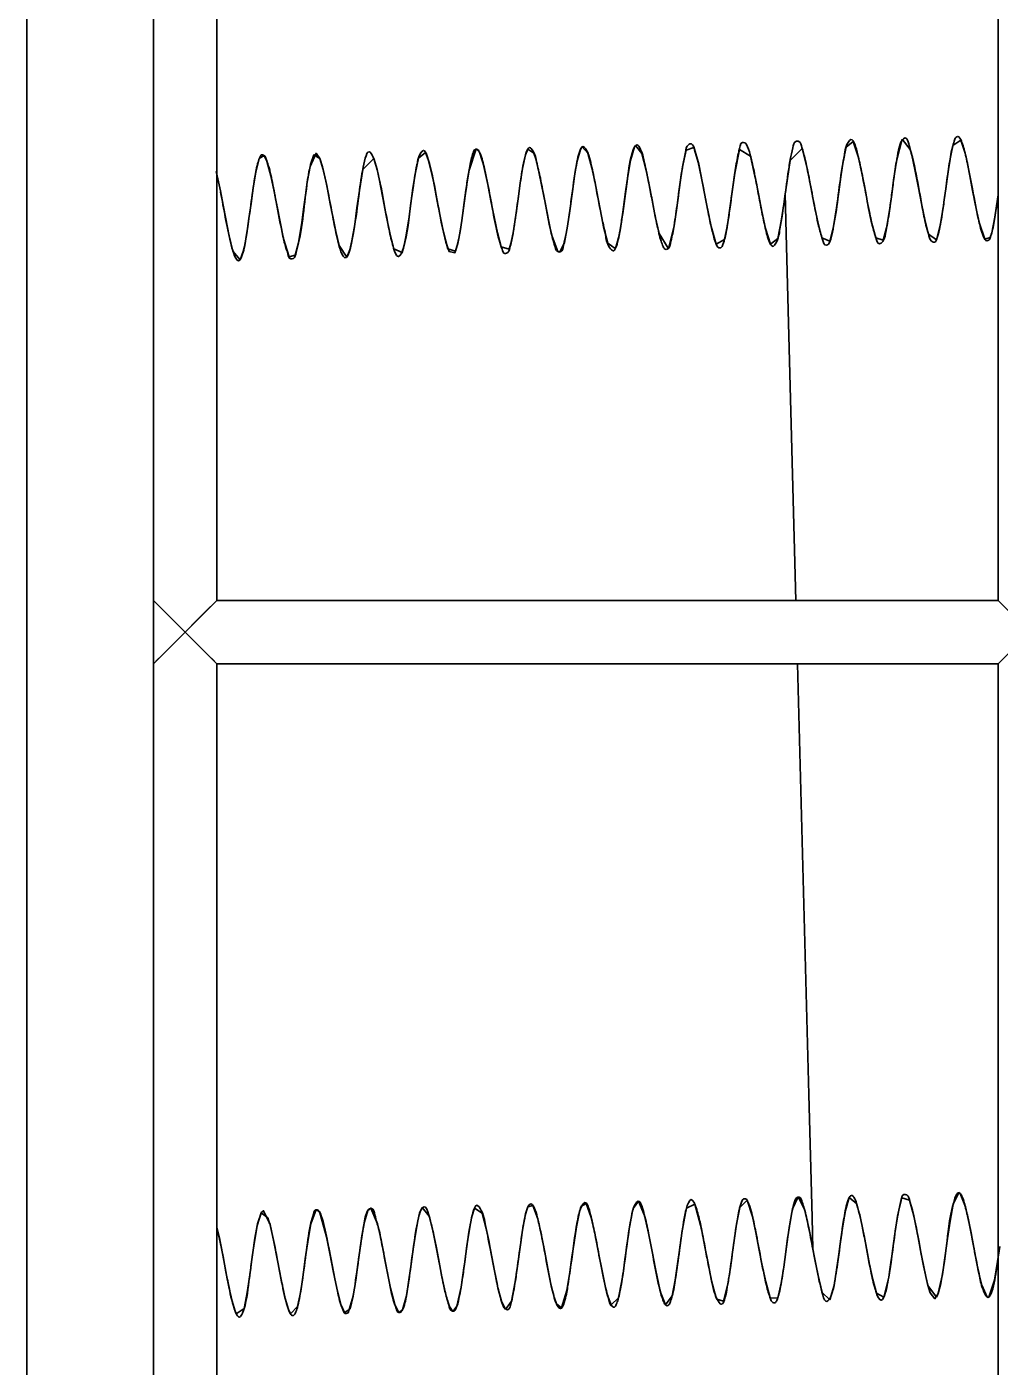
# Model space of a CAD drawing. Header units: millimetres. Extents: x 32496 to 166256, y 3504 to 23939.
# Drawn here: x 45708.1 to 45754.2, y 12993.8 to 13057.2 of the extents above; entities that cross this region are included whole.
import ezdxf

# ---------------------------------------------------------------- set-up
doc = ezdxf.new("R2010")
doc.units = ezdxf.units.MM
doc.layers.get('0').update_dxf_attribs({"lineweight": 35})

msp = doc.modelspace()

# ---------------------------------------------------------------- linework, layer by layer
at = {"linetype": 'Continuous'}
for p, q in [((45708.14, 13297.075), (45708.14, 10977.075)), ((45714.14, 12237.075), (45714.14, 13140.075)), ((45717.14, 13067.075), (45717.14, 13030.075)), ((45754.14, 13067.075), (45754.14, 13030.075)), ((45747.526, 13051.043), (45747.278, 13051.805)), ((45749.597, 13051.912), (45749.321, 13050.867)), ((45749.974, 13051.432), (45749.597, 13051.912)), ((45719.382, 13051.133), (45719.148, 13050.995)), ((45727.145, 13050.958), (45727.015, 13051.279)), ((45731.867, 13051.443), (45731.756, 13051.174)), ((45734.709, 13051.256), (45734.433, 13051.552)), ((45734.9, 13050.556), (45734.709, 13051.256)), ((45737.271, 13051.238), (45736.966, 13051.62)), ((45737.458, 13050.508), (45737.271, 13051.238)), ((45739.36, 13051.391), (45739.191, 13050.597)), ((45739.956, 13050.727), (45739.757, 13051.437)), ((45741.881, 13051.422), (45741.666, 13050.296)), ((45742.414, 13051.101), (45741.881, 13051.422)), ((45745.089, 13050.548), (45744.855, 13051.477)), ((45747.702, 13050.22), (45747.526, 13051.043)), ((45719.148, 13050.995), (45718.981, 13050.351)), ((45729.081, 13050.452), (45728.937, 13049.505)), ((45732.376, 13050.45), (45732.241, 13050.988)), ((45735.05, 13049.838), (45734.9, 13050.556)), ((45739.191, 13050.597), (45739.094, 13049.966)), ((45745.269, 13049.636), (45745.089, 13050.548)), ((45719.854, 13049.443), (45719.699, 13050.185)), ((45731.506, 13049.833), (45731.404, 13049.095)), ((45739.094, 13049.966), (45738.999, 13049.272)), ((45740.197, 13049.535), (45740.08, 13050.14)), ((45741.666, 13050.296), (45741.542, 13049.418)), ((45742.798, 13049.245), (45742.643, 13050.053)), ((45719.999, 13048.686), (45719.854, 13049.443)), ((45726.426, 13049.595), (45726.327, 13048.871)), ((45744.054, 13049.332), (45743.987, 13048.838)), ((45744.103, 13047.442), (45744.054, 13049.332)), ((45745.426, 13048.806), (45745.269, 13049.636)), ((45751.656, 13049.566), (45751.569, 13048.934)), ((45718.757, 13048.871), (45718.66, 13048.157)), ((45720.13, 13047.995), (45719.99, 13048.728)), ((45722.656, 13048.097), (45722.512, 13048.852)), ((45731.404, 13049.095), (45731.298, 13048.317)), ((45732.778, 13048.401), (45732.666, 13048.992)), ((45740.431, 13048.317), (45740.297, 13049.01)), ((45743.987, 13048.838), (45743.866, 13048.023)), ((45746.486, 13048.664), (45746.347, 13047.786)), ((45718.66, 13048.157), (45718.556, 13047.447)), ((45720.296, 13047.2), (45720.13, 13047.995)), ((45740.544, 13047.784), (45740.431, 13048.317)), ((45741.319, 13047.86), (45741.175, 13047.158)), ((45743.866, 13048.023), (45743.704, 13047.21)), ((45748.343, 13047.246), (45748.13, 13048.032)), ((45733.286, 13046.588), (45733.012, 13047.31)), ((45736.186, 13047.357), (45736.053, 13046.844)), ((45738.788, 13047.805), (45738.561, 13046.845)), ((45740.787, 13046.944), (45740.544, 13047.784)), ((45743.349, 13046.949), (45743.115, 13047.682)), ((45744.246, 13041.998), (45744.103, 13047.442)), ((45746.173, 13047.08), (45745.788, 13047.243)), ((45746.347, 13047.786), (45746.173, 13047.08)), ((45751.21, 13047.148), (45750.84, 13047.416)), ((45751.382, 13047.758), (45751.21, 13047.148)), ((45753.762, 13047.26), (45753.502, 13047.174)), ((45718.241, 13046.204), (45717.902, 13046.604)), ((45718.391, 13046.592), (45718.241, 13046.204)), ((45720.561, 13046.343), (45720.296, 13047.2)), ((45723.297, 13046.326), (45722.927, 13046.873)), ((45723.443, 13046.678), (45723.297, 13046.326)), ((45733.377, 13046.557), (45733.286, 13046.588)), ((45733.595, 13047.028), (45733.377, 13046.557)), ((45738.561, 13046.845), (45738.512, 13046.752)), ((45741.175, 13047.158), (45740.787, 13046.944)), ((45743.704, 13047.21), (45743.349, 13046.949)), ((45720.848, 13046.415), (45720.561, 13046.343)), ((45744.558, 13030.075), (45744.246, 13041.998)), ((45714.14, 13027.075), (45717.14, 13030.075)), ((45714.14, 13030.075), (45715.64, 13028.575)), ((45717.14, 13030.075), (45754.14, 13030.075)), ((45754.14, 13027.075), (45757.14, 13030.075)), ((45754.14, 13030.075), (45755.64, 13028.575)), ((45717.14, 13027.075), (45715.64, 13028.575)), ((45717.14, 13027.075), (45717.14, 12990.075)), ((45717.14, 13027.075), (45754.14, 13027.075)), ((45745.171, 13006.682), (45744.637, 13027.075)), ((45754.14, 13027.075), (45754.14, 12990.075)), ((45745.324, 13000.847), (45745.171, 13006.682)), ((45734.381, 13001.372), (45734.62, 13001.513)), ((45736.86, 13001.276), (45737.108, 13001.62)), ((45737.108, 13001.62), (45737.395, 13000.938)), ((45741.904, 13001.331), (45742.244, 13001.676)), ((45742.244, 13001.676), (45742.501, 13000.904)), ((45744.405, 13001.269), (45744.671, 13001.831)), ((45744.671, 13001.831), (45744.962, 13001.248)), ((45746.906, 13001.188), (45747.085, 13001.793)), ((45747.085, 13001.793), (45747.441, 13001.494)), ((45749.399, 13001.051), (45749.549, 13001.696)), ((45752.008, 13001.49), (45752.279, 13002.028)), ((45721.844, 13001.226), (45722.022, 13001.076)), ((45722.022, 13001.076), (45722.339, 12999.936)), ((45727.196, 13000.917), (45727.386, 13000.156)), ((45739.378, 13001.289), (45739.777, 13001.48)), ((45739.777, 13001.48), (45740.084, 13000.315)), ((45741.747, 13000.53), (45741.904, 13001.331)), ((45742.501, 13000.904), (45742.666, 13000.138)), ((45744.287, 13000.649), (45744.405, 13001.269)), ((45744.962, 13001.248), (45745.166, 13000.362)), ((45746.793, 13000.547), (45746.906, 13001.188)), ((45719.635, 13000.561), (45719.561, 13000.831)), ((45719.657, 13000.515), (45719.843, 12999.697)), ((45740.084, 13000.315), (45740.252, 12999.459)), ((45745.363, 12999.349), (45745.324, 13000.847)), ((45742.666, 13000.138), (45742.811, 12999.383)), ((45749.121, 12999.147), (45749.183, 12999.613)), ((45737.747, 12999.244), (45737.89, 12998.501)), ((45740.252, 12999.459), (45740.398, 12998.687)), ((45742.811, 12999.383), (45742.95, 12998.652)), ((45746.489, 12998.378), (45746.593, 12999.117)), ((45742.95, 12998.652), (45743.128, 12997.797)), ((45746.364, 12997.631), (45746.489, 12998.378)), ((45722.846, 12997.366), (45722.726, 12997.94)), ((45741.136, 12996.897), (45741.339, 12997.714)), ((45743.128, 12997.797), (45743.341, 12997.043)), ((45748.197, 12997.91), (45748.372, 12997.268)), ((45748.724, 12997.072), (45748.957, 12998.032)), ((45723.361, 12996.339), (45723.588, 12997.123)), ((45733.466, 12996.572), (45733.718, 12997.391)), ((45738.161, 12997.269), (45738.383, 12996.714)), ((45738.383, 12996.714), (45738.702, 12997.14)), ((45745.805, 12997.307), (45746.163, 12996.951)), ((45746.163, 12996.951), (45746.364, 12997.631)), ((45748.372, 12997.268), (45748.724, 12997.072)), ((45750.814, 12997.632), (45751.224, 12997.077)), ((45733.216, 12996.766), (45733.466, 12996.572)), ((45740.808, 12996.98), (45741.136, 12996.897)), ((45743.341, 12997.043), (45743.698, 12997.036)), ((45723.218, 12996.289), (45723.361, 12996.339))]:
    msp.add_line(p, q, dxfattribs=at)
for points in [[(45747.278, 13051.805), (45746.943, 13051.54), (45746.802, 13050.877), (45746.687, 13050.135), (45746.588, 13049.412), (45746.486, 13048.664)], [(45752.572, 13051.253), (45752.376, 13051.872), (45751.991, 13051.613), (45751.863, 13050.988)], [(45719.699, 13050.185), (45719.509, 13050.875), (45719.382, 13051.133)], [(45722.021, 13050.996), (45721.838, 13051.249), (45721.555, 13050.616), (45721.423, 13049.882), (45721.334, 13049.265), (45721.244, 13048.605), (45721.157, 13047.971), (45721, 13047.006), (45720.848, 13046.415)], [(45722.179, 13050.471), (45722.019, 13051), (45721.731, 13051.17), (45721.578, 13050.719)], [(45727.015, 13051.279), (45726.682, 13051.007), (45726.541, 13050.337), (45726.426, 13049.595)], [(45729.57, 13051.305), (45729.422, 13051.448), (45729.081, 13050.452)], [(45730.602, 13046.819), (45730.422, 13047.485), (45730.264, 13048.24), (45730.121, 13048.99), (45729.971, 13049.771), (45729.793, 13050.601), (45729.57, 13051.305)], [(45731.756, 13051.174), (45731.617, 13050.532), (45731.506, 13049.833)], [(45732.241, 13050.988), (45732.153, 13051.255), (45731.867, 13051.443)], [(45734.433, 13051.552), (45734.357, 13051.431), (45734.19, 13050.818), (45734.077, 13050.161), (45733.975, 13049.44), (45733.867, 13048.64), (45733.743, 13047.795), (45733.595, 13047.028)], [(45736.966, 13051.62), (45736.912, 13051.544), (45736.725, 13050.899), (45736.599, 13050.154), (45736.494, 13049.413), (45736.398, 13048.701)], [(45739.757, 13051.437), (45739.724, 13051.516), (45739.36, 13051.391)], [(45740.08, 13050.14), (45739.931, 13050.832), (45739.765, 13051.414)], [(45742.643, 13050.053), (45742.622, 13050.16), (45742.414, 13051.101)], [(45744.855, 13051.477), (45744.285, 13050.901), (45744.079, 13049.519), (45744.054, 13049.332)], [(45750.84, 13047.416), (45750.661, 13048.104), (45750.506, 13048.863), (45750.364, 13049.61), (45750.212, 13050.396), (45750.029, 13051.229), (45749.974, 13051.432)], [(45753.502, 13047.174), (45753.252, 13047.918), (45753.13, 13048.468), (45753.022, 13049.014), (45752.904, 13049.636), (45752.782, 13050.276), (45752.616, 13051.068), (45752.572, 13051.253)], [(45722.512, 13048.852), (45722.346, 13049.714), (45722.146, 13050.598), (45722.021, 13050.996)], [(45722.408, 13049.389), (45722.315, 13049.863), (45722.179, 13050.471)], [(45724.046, 13050.483), (45723.887, 13049.477), (45723.775, 13048.656), (45723.666, 13047.876), (45723.538, 13047.103), (45723.443, 13046.678)], [(45724.728, 13050.47), (45724.575, 13051.006), (45724.046, 13050.483)], [(45725.523, 13046.728), (45725.327, 13047.485), (45725.162, 13048.3), (45725.004, 13049.131), (45724.825, 13050.039), (45724.728, 13050.47)], [(45727.869, 13047.508), (45727.729, 13048.189), (45727.604, 13048.839), (45727.523, 13049.267), (45727.438, 13049.712), (45727.278, 13050.461), (45727.145, 13050.958)], [(45732.666, 13048.992), (45732.536, 13049.676), (45732.376, 13050.45)], [(45737.897, 13048.259), (45737.75, 13049.024), (45737.611, 13049.751), (45737.458, 13050.508)], [(45740.297, 13049.01), (45740.141, 13049.832), (45739.956, 13050.727)], [(45749.321, 13050.867), (45749.187, 13049.968), (45749.096, 13049.295)], [(45751.863, 13050.988), (45751.753, 13050.274), (45751.656, 13049.566)], [(45717.902, 13046.604), (45717.704, 13047.405), (45717.557, 13048.14), (45717.436, 13048.781), (45717.304, 13049.465), (45717.153, 13050.178), (45717.105, 13050.376)], [(45718.981, 13050.351), (45718.859, 13049.608), (45718.757, 13048.871)], [(45735.301, 13048.52), (45735.178, 13049.167), (45735.05, 13049.838)], [(45747.865, 13049.367), (45747.785, 13049.789), (45747.702, 13050.22)], [(45728.937, 13049.505), (45728.842, 13048.809), (45728.736, 13048.041), (45728.614, 13047.288), (45728.526, 13046.879)], [(45728.9, 13049.234), (45728.82, 13048.644), (45728.739, 13048.065), (45728.658, 13047.538), (45728.549, 13046.975)], [(45738.999, 13049.272), (45738.916, 13048.662), (45738.788, 13047.805)], [(45741.542, 13049.418), (45741.436, 13048.643), (45741.319, 13047.86)], [(45743.115, 13047.682), (45742.944, 13048.481), (45742.798, 13049.245)], [(45748.13, 13048.032), (45747.989, 13048.714), (45747.865, 13049.367)], [(45749.096, 13049.295), (45748.991, 13048.54), (45748.87, 13047.801), (45748.853, 13047.712)], [(45754.14, 13049.273), (45754.112, 13049.068), (45753.986, 13048.223), (45753.832, 13047.472), (45753.762, 13047.26)], [(45726.327, 13048.871), (45726.224, 13048.12), (45726.093, 13047.285), (45726.014, 13046.894)], [(45735.658, 13046.981), (45735.453, 13047.769), (45735.301, 13048.52)], [(45736.398, 13048.701), (45736.296, 13047.995), (45736.186, 13047.357)], [(45745.788, 13047.243), (45745.592, 13047.993), (45745.426, 13048.806)], [(45751.569, 13048.934), (45751.544, 13048.752), (45751.412, 13047.918), (45751.382, 13047.758)], [(45722.927, 13046.873), (45722.768, 13047.545), (45722.656, 13048.097)], [(45728.549, 13046.975), (45728.411, 13046.539), (45728.135, 13046.592), (45727.985, 13047.031), (45727.882, 13047.448), (45727.769, 13047.984)], [(45731.298, 13048.317), (45731.17, 13047.486), (45731.066, 13046.975)], [(45733.012, 13047.31), (45732.881, 13047.89), (45732.778, 13048.401)], [(45738.512, 13046.752), (45738.077, 13047.441), (45737.897, 13048.259)], [(45718.556, 13047.447), (45718.445, 13046.826), (45718.391, 13046.592)], [(45728.526, 13046.879), (45728.44, 13046.603), (45728.081, 13046.722), (45727.869, 13047.508)], [(45748.853, 13047.712), (45748.698, 13047.128), (45748.343, 13047.246)], [(45726.014, 13046.894), (45725.91, 13046.542), (45725.523, 13046.728)], [(45731.066, 13046.975), (45730.986, 13046.702), (45730.602, 13046.819)], [(45736.053, 13046.844), (45736.003, 13046.729), (45735.658, 13046.981)], [(45714.255, 13029.96), (45714.57, 13029.645), (45715.06, 13029.155), (45716.229, 13027.986)], [(45715.64, 13028.575), (45716.227, 13029.162), (45716.702, 13029.638), (45717.025, 13029.961)], [(45715.64, 13028.575), (45715.049, 13027.985), (45714.579, 13027.515), (45714.254, 13027.19)], [(45717.024, 13027.192), (45716.701, 13027.514), (45716.229, 13027.986)], [(45734.62, 13001.513), (45734.865, 13000.858), (45735.034, 13000.113)], [(45749.549, 13001.696), (45749.58, 13001.78), (45749.937, 13001.668)], [(45749.937, 13001.668), (45750.139, 13000.928), (45750.256, 13000.373), (45750.374, 12999.763), (45750.48, 12999.204), (45750.605, 12998.558), (45750.814, 12997.632)], [(45752.279, 13002.028), (45752.342, 13001.983), (45752.586, 13001.35)], [(45718.732, 12998.355), (45718.817, 12998.989), (45718.92, 12999.712), (45719.068, 13000.552), (45719.251, 13001.101)], [(45719.561, 13000.831), (45719.231, 13001.069), (45719.053, 13000.48), (45718.944, 12999.865), (45718.846, 12999.2), (45718.754, 12998.524)], [(45719.251, 13001.101), (45719.352, 13001.167), (45719.657, 13000.515)], [(45721.111, 12997.369), (45721.226, 12998.14), (45721.328, 12998.894), (45721.44, 12999.699), (45721.588, 13000.558), (45721.844, 13001.226)], [(45724.006, 12999.982), (45724.123, 13000.638), (45724.282, 13001.176)], [(45724.282, 13001.176), (45724.434, 13001.294), (45724.745, 13000.554)], [(45725.759, 12996.349), (45725.931, 12996.474), (45726.113, 12997.149), (45726.237, 12997.898), (45726.34, 12998.635), (45726.437, 12999.35), (45726.541, 13000.064), (45726.653, 13000.693), (45726.742, 13001.049)], [(45726.742, 13001.049), (45726.863, 13001.322), (45727.196, 13000.917)], [(45728.704, 12997.545), (45728.808, 12998.231), (45728.864, 12998.639), (45728.931, 12999.132), (45729.028, 12999.828), (45729.149, 13000.573), (45729.217, 13000.899)], [(45729.217, 13000.899), (45729.343, 13001.3), (45729.702, 13001.064)], [(45729.702, 13001.064), (45729.896, 13000.323), (45730.011, 12999.769), (45730.133, 12999.137), (45730.241, 12998.566), (45730.38, 12997.86), (45730.451, 12997.527)], [(45731.497, 12999.451), (45731.614, 13000.246), (45731.762, 13001.018), (45731.869, 13001.353)], [(45731.869, 13001.353), (45732.104, 13001.425), (45732.335, 13000.782), (45732.511, 13000), (45732.665, 12999.203), (45732.811, 12998.436), (45732.961, 12997.696), (45733.113, 12997.075), (45733.216, 12996.766)], [(45733.718, 12997.391), (45733.857, 12998.255), (45733.956, 12998.973), (45734.052, 12999.674), (45734.162, 13000.409), (45734.304, 13001.125), (45734.381, 13001.372)], [(45736.306, 12997.77), (45736.373, 12998.205), (45736.465, 12998.859), (45736.551, 12999.495), (45736.655, 13000.227), (45736.807, 13001.066), (45736.86, 13001.276)], [(45737.395, 13000.938), (45737.579, 13000.115), (45737.747, 12999.244)], [(45738.702, 12997.14), (45738.846, 12997.885), (45738.96, 12998.659), (45739.063, 12999.411), (45739.176, 13000.217), (45739.326, 13001.075), (45739.378, 13001.289)], [(45747.441, 13001.494), (45747.634, 13000.739), (45747.786, 12999.989), (45747.914, 12999.313), (45748.046, 12998.626), (45748.197, 12997.91)], [(45749.183, 12999.613), (45749.281, 13000.312), (45749.399, 13001.051)], [(45751.631, 12999.049), (45751.741, 12999.864), (45751.858, 13000.682), (45752.008, 13001.49)], [(45752.586, 13001.35), (45752.762, 13000.573), (45752.917, 12999.778), (45753.062, 12999.009), (45753.212, 12998.264)], [(45717.14, 13000.383), (45717.299, 12999.685), (45717.432, 12999.007), (45717.569, 12998.285), (45717.71, 12997.561), (45717.86, 12996.894), (45717.983, 12996.47)], [(45724.745, 13000.554), (45724.916, 12999.79), (45725.063, 12999.033), (45725.201, 12998.299), (45725.362, 12997.505), (45725.562, 12996.724), (45725.759, 12996.349)], [(45741.558, 12999.207), (45741.664, 12999.976), (45741.747, 13000.53)], [(45743.698, 12997.036), (45743.864, 12997.737), (45743.983, 12998.492), (45744.084, 12999.224), (45744.181, 12999.938), (45744.287, 13000.649)], [(45745.166, 13000.362), (45745.325, 12999.551), (45745.425, 12999.019)], [(45746.593, 12999.117), (45746.69, 12999.833), (45746.793, 13000.547)], [(45719.843, 12999.697), (45720.013, 12998.818), (45720.185, 12997.919)], [(45722.339, 12999.936), (45722.512, 12999.064), (45722.651, 12998.326)], [(45723.814, 12998.62), (45723.92, 12999.398), (45724.006, 12999.982)], [(45727.386, 13000.156), (45727.535, 12999.413), (45727.663, 12998.738), (45727.796, 12998.046), (45727.948, 12997.334), (45728.028, 12997.015)], [(45735.034, 13000.113), (45735.167, 12999.431), (45735.304, 12998.705)], [(45722.726, 12997.94), (45722.596, 12998.617), (45722.457, 12999.349)], [(45731.267, 12997.799), (45731.391, 12998.661), (45731.497, 12999.451)], [(45741.339, 12997.714), (45741.456, 12998.462), (45741.558, 12999.207)], [(45745.425, 12999.019), (45745.594, 12998.161), (45745.805, 12997.307)], [(45748.957, 12998.032), (45749.065, 12998.741), (45749.121, 12999.147)], [(45751.302, 12997.256), (45751.139, 12997.002), (45750.92, 12997.29), (45750.812, 12997.64), (45750.71, 12998.059), (45750.598, 12998.592), (45750.482, 12999.194)], [(45751.224, 12997.077), (45751.286, 12997.21), (45751.497, 12998.148), (45751.631, 12999.049)], [(45751.662, 12999.28), (45751.593, 12998.775), (45751.522, 12998.299), (45751.42, 12997.724), (45751.302, 12997.256)], [(45753.624, 12997.075), (45753.698, 12997.08), (45753.971, 12997.885), (45754.113, 12998.76), (45754.212, 12999.475)], [(45717.983, 12996.47), (45718.055, 12996.292), (45718.425, 12996.542), (45718.576, 12997.292), (45718.641, 12997.708), (45718.732, 12998.355)], [(45723.588, 12997.123), (45723.713, 12997.891), (45723.814, 12998.62)], [(45735.304, 12998.705), (45735.447, 12997.982), (45735.596, 12997.325), (45735.64, 12997.158)], [(45737.89, 12998.501), (45737.921, 12998.334), (45738.116, 12997.441), (45738.161, 12997.269)], [(45740.398, 12998.687), (45740.567, 12997.857), (45740.767, 12997.091), (45740.808, 12996.98)], [(45720.185, 12997.919), (45720.377, 12997.021), (45720.533, 12996.492)], [(45722.651, 12998.326), (45722.817, 12997.497), (45723.007, 12996.729), (45723.218, 12996.289)], [(45730.8, 12996.5), (45731.092, 12996.893), (45731.267, 12997.799)], [(45735.64, 12997.158), (45735.805, 12996.716), (45736.163, 12997.05), (45736.306, 12997.77)], [(45753.212, 12998.264), (45753.363, 12997.642), (45753.624, 12997.075)], [(45720.533, 12996.492), (45720.632, 12996.283), (45720.965, 12996.639), (45721.111, 12997.369)], [(45723.682, 12997.68), (45723.577, 12997.066), (45723.446, 12996.529)], [(45728.315, 12996.406), (45728.509, 12996.657), (45728.704, 12997.545)], [(45730.451, 12997.527), (45730.617, 12996.887), (45730.8, 12996.5)], [(45723.446, 12996.529), (45723.167, 12996.344), (45723.043, 12996.653)], [(45728.028, 12997.015), (45728.153, 12996.629), (45728.315, 12996.406)]]:
    msp.add_lwpolyline(points, dxfattribs=at)
msp.add_arc((45955.652, 13021.656), 208.397, 172.1726, 172.38366, dxfattribs=at)
for points, knots in [([(45739.765, 13051.414), (45739.729, 13051.513), (45739.693, 13051.742), (45739.366, 13051.632), (45739.339, 13051.193), (45739.241, 13050.892), (45739.206, 13050.686)], [0, 0, 0, 0, 0.214819, 0.316187, 0.572138, 1, 1, 1, 1]), ([(45742.216, 13051.667), (45742.183, 13051.726), (45741.907, 13051.847), (45741.901, 13051.499), (45741.864, 13051.36)], [0, 0, 0, 0, 0.319844, 1, 1, 1, 1]), ([(45742.45, 13050.958), (45742.431, 13051.035), (45742.367, 13051.276), (45742.3, 13051.52), (45742.216, 13051.667)], [0, 0, 0, 0, 0.319751, 1, 1, 1, 1]), ([(45744.843, 13051.514), (45744.806, 13051.618), (45744.787, 13051.831), (45744.463, 13051.823), (45744.415, 13051.392), (45744.329, 13051.139), (45744.294, 13050.951)], [0, 0, 0, 0, 0.241627, 0.344225, 0.581722, 1, 1, 1, 1]), ([(45747.221, 13051.881), (45747.141, 13051.957), (45746.899, 13051.556), (45746.871, 13051.181), (45746.685, 13050.281), (45746.558, 13049.135), (45746.42, 13048.161), (45746.331, 13047.701)], [0, 0, 0, 0, 0.07675, 0.18246, 0.326336, 0.676039, 1, 1, 1, 1]), ([(45747.515, 13051.088), (45747.491, 13051.185), (45747.414, 13051.451), (45747.354, 13051.754), (45747.221, 13051.881)], [0, 0, 0, 0, 0.351395, 1, 1, 1, 1]), ([(45749.496, 13051.678), (45749.481, 13051.631), (45749.416, 13051.394), (45749.371, 13051.153), (45749.337, 13050.961)], [0, 0, 0, 0, 0.203809, 1, 1, 1, 1]), ([(45749.97, 13051.447), (45749.917, 13051.632), (45749.809, 13052.214), (45749.533, 13051.796), (45749.496, 13051.678)], [0, 0, 0, 0, 0.610551, 1, 1, 1, 1]), ([(45752.523, 13051.442), (45752.493, 13051.55), (45752.436, 13051.734), (45752.358, 13051.932), (45752.24, 13052.073), (45752.1, 13051.975), (45752.042, 13051.781), (45751.909, 13051.333), (45751.852, 13050.935), (45751.807, 13050.641)], [0, 0, 0, 0, 0.153662, 0.256541, 0.312485, 0.359698, 0.450433, 0.59183, 1, 1, 1, 1]), ([(45719.793, 13049.748), (45719.73, 13050.056), (45719.652, 13050.475), (45719.485, 13050.93), (45719.417, 13051.134), (45719.252, 13051.208), (45719.154, 13051.024), (45719.077, 13050.8), (45719.029, 13050.588), (45719.004, 13050.467)], [0, 0, 0, 0, 0.403394, 0.540096, 0.626156, 0.670099, 0.731545, 0.841597, 1, 1, 1, 1]), ([(45724.687, 13050.632), (45724.623, 13050.877), (45724.289, 13051.802), (45724.1, 13050.766), (45724.044, 13050.473)], [0, 0, 0, 0, 0.460706, 1, 1, 1, 1]), ([(45727.202, 13050.764), (45727.143, 13050.982), (45726.976, 13051.711), (45726.705, 13051.102), (45726.663, 13050.937)], [0, 0, 0, 0, 0.570273, 1, 1, 1, 1]), ([(45729.563, 13051.318), (45729.539, 13051.362), (45729.501, 13051.451), (45729.305, 13051.432), (45729.233, 13051.096), (45729.105, 13050.665), (45729.007, 13049.989), (45728.936, 13049.501), (45728.9, 13049.234)], [0, 0, 0, 0, 0.059538, 0.095398, 0.202672, 0.401922, 0.67699, 1, 1, 1, 1]), ([(45730.505, 13047.143), (45730.302, 13047.913), (45730.119, 13049.087), (45729.823, 13050.476), (45729.679, 13051.101), (45729.563, 13051.318)], [0, 0, 0, 0, 0.557597, 0.827607, 1, 1, 1, 1]), ([(45731.793, 13051.286), (45731.765, 13051.21), (45731.645, 13050.776), (45731.58, 13050.331), (45731.526, 13049.967)], [0, 0, 0, 0, 0.180755, 1, 1, 1, 1]), ([(45732.459, 13050.062), (45732.405, 13050.325), (45732.282, 13050.779), (45732.211, 13051.239), (45731.925, 13051.616), (45731.824, 13051.372), (45731.793, 13051.286)], [0, 0, 0, 0, 0.4374, 0.730846, 0.851995, 1, 1, 1, 1]), ([(45734.431, 13051.55), (45734.401, 13051.52), (45734.256, 13051.244), (45734.211, 13050.938), (45734.164, 13050.681)], [0, 0, 0, 0, 0.141737, 1, 1, 1, 1]), ([(45734.749, 13051.138), (45734.724, 13051.216), (45734.699, 13051.357), (45734.501, 13051.62), (45734.431, 13051.55)], [0, 0, 0, 0, 0.452467, 1, 1, 1, 1]), ([(45735.046, 13049.859), (45735.021, 13049.984), (45734.934, 13050.413), (45734.841, 13050.841), (45734.749, 13051.138)], [0, 0, 0, 0, 0.291046, 1, 1, 1, 1]), ([(45736.855, 13051.409), (45736.701, 13050.969), (45736.563, 13049.87), (45736.414, 13048.789), (45736.322, 13048.164)], [0, 0, 0, 0, 0.424612, 1, 1, 1, 1]), ([(45737.864, 13048.427), (45737.818, 13048.661), (45737.728, 13049.134), (45737.585, 13049.912), (45737.404, 13050.72), (45737.303, 13051.248), (45737.024, 13051.779), (45736.887, 13051.501), (45736.855, 13051.409)], [0, 0, 0, 0, 0.196713, 0.39406, 0.658069, 0.840829, 0.919993, 1, 1, 1, 1]), ([(45741.864, 13051.36), (45741.846, 13051.291), (45741.768, 13050.951), (45741.713, 13050.607), (45741.671, 13050.334)], [0, 0, 0, 0, 0.206043, 1, 1, 1, 1]), ([(45745.18, 13050.096), (45745.152, 13050.239), (45745.055, 13050.715), (45744.955, 13051.193), (45744.843, 13051.514)], [0, 0, 0, 0, 0.299914, 1, 1, 1, 1]), ([(45750.837, 13047.425), (45750.747, 13047.703), (45750.444, 13049.043), (45750.27, 13050.41), (45749.97, 13051.447)], [0, 0, 0, 0, 0.212783, 1, 1, 1, 1]), ([(45753.242, 13047.959), (45753.028, 13048.86), (45752.847, 13050.033), (45752.591, 13051.191), (45752.523, 13051.442)], [0, 0, 0, 0, 0.780909, 1, 1, 1, 1]), ([(45719.004, 13050.467), (45718.98, 13050.349), (45718.88, 13049.794), (45718.806, 13049.235), (45718.747, 13048.796)], [0, 0, 0, 0, 0.214505, 1, 1, 1, 1]), ([(45721.578, 13050.719), (45721.503, 13050.401), (45721.269, 13049.01), (45721.202, 13047.582), (45720.891, 13046.543)], [0, 0, 0, 0, 0.231265, 1, 1, 1, 1]), ([(45724.044, 13050.473), (45723.857, 13049.483), (45723.885, 13048.885), (45723.34, 13046.033), (45723.117, 13046.371)], [0, 0, 0, 0, 0.713508, 1, 1, 1, 1]), ([(45725.462, 13046.928), (45725.387, 13047.198), (45725.117, 13048.431), (45724.936, 13049.682), (45724.687, 13050.632)], [0, 0, 0, 0, 0.222088, 1, 1, 1, 1]), ([(45726.663, 13050.937), (45726.642, 13050.856), (45726.553, 13050.453), (45726.491, 13050.045), (45726.444, 13049.72)], [0, 0, 0, 0, 0.204164, 1, 1, 1, 1]), ([(45727.769, 13047.984), (45727.72, 13048.23), (45727.54, 13049.159), (45727.385, 13050.094), (45727.202, 13050.764)], [0, 0, 0, 0, 0.265396, 1, 1, 1, 1]), ([(45734.164, 13050.681), (45734.065, 13050.143), (45733.96, 13049.31), (45733.809, 13048.239), (45733.709, 13047.486), (45733.564, 13047.005), (45733.511, 13046.565), (45733.186, 13046.581), (45733.168, 13046.79), (45733.131, 13046.896)], [0, 0, 0, 0, 0.352505, 0.539545, 0.703586, 0.827453, 0.897205, 0.927705, 1, 1, 1, 1]), ([(45744.294, 13050.951), (45744.272, 13050.832), (45744.182, 13050.293), (45744.11, 13049.752), (45744.054, 13049.332)], [0, 0, 0, 0, 0.222478, 1, 1, 1, 1]), ([(45717.936, 13046.501), (45717.875, 13046.677), (45717.631, 13047.637), (45717.472, 13048.613), (45717.317, 13049.4)], [0, 0, 0, 0, 0.188503, 1, 1, 1, 1]), ([(45726.444, 13049.72), (45726.404, 13049.445), (45726.266, 13048.456), (45726.167, 13047.455), (45725.98, 13046.759)], [0, 0, 0, 0, 0.278055, 1, 1, 1, 1]), ([(45748.157, 13047.917), (45748.131, 13048.028), (45748.024, 13048.52), (45747.931, 13049.015), (45747.859, 13049.398)], [0, 0, 0, 0, 0.226668, 1, 1, 1, 1]), ([(45754.14, 13049.274), (45754.096, 13048.948), (45754.008, 13048.373), (45753.91, 13047.693), (45753.778, 13047.324), (45753.733, 13047.104), (45753.56, 13047.095), (45753.526, 13047.14)], [0, 0, 0, 0, 0.417217, 0.743065, 0.854879, 0.929016, 1, 1, 1, 1]), ([(45720.357, 13046.951), (45720.325, 13047.074), (45720.191, 13047.649), (45720.084, 13048.23), (45719.998, 13048.686)], [0, 0, 0, 0, 0.215261, 1, 1, 1, 1]), ([(45722.905, 13046.955), (45722.881, 13047.047), (45722.777, 13047.474), (45722.692, 13047.906), (45722.627, 13048.244)], [0, 0, 0, 0, 0.216905, 1, 1, 1, 1]), ([(45736.088, 13046.949), (45736.052, 13046.832), (45735.971, 13046.497), (45735.6, 13046.919), (45735.548, 13047.48), (45735.4, 13048.013), (45735.338, 13048.328)], [0, 0, 0, 0, 0.166115, 0.275768, 0.563742, 1, 1, 1, 1]), ([(45736.322, 13048.164), (45736.304, 13048.042), (45736.24, 13047.634), (45736.171, 13047.226), (45736.088, 13046.949)], [0, 0, 0, 0, 0.30075, 1, 1, 1, 1]), ([(45738.641, 13047.087), (45738.605, 13046.95), (45738.6, 13046.699), (45738.339, 13046.685), (45738.258, 13046.873), (45738.161, 13047.11), (45738.02, 13047.653), (45737.928, 13048.099), (45737.864, 13048.427)], [0, 0, 0, 0, 0.182196, 0.22198, 0.29138, 0.408196, 0.570414, 1, 1, 1, 1]), ([(45741.323, 13047.886), (45741.306, 13047.785), (45741.248, 13047.464), (45741.186, 13047.139), (45741.102, 13046.931)], [0, 0, 0, 0, 0.313661, 1, 1, 1, 1]), ([(45743.905, 13048.267), (45743.87, 13048.041), (45743.777, 13047.617), (45743.762, 13047.214), (45743.494, 13046.769), (45743.412, 13046.855)], [0, 0, 0, 0, 0.443338, 0.770809, 1, 1, 1, 1]), ([(45748.827, 13047.584), (45748.79, 13047.411), (45748.801, 13047.166), (45748.452, 13046.863), (45748.287, 13047.444), (45748.208, 13047.694), (45748.157, 13047.917)], [0, 0, 0, 0, 0.301432, 0.415092, 0.610217, 1, 1, 1, 1]), ([(45753.526, 13047.14), (45753.498, 13047.176), (45753.363, 13047.436), (45753.299, 13047.721), (45753.242, 13047.959)], [0, 0, 0, 0, 0.157211, 1, 1, 1, 1]), ([(45718.604, 13047.761), (45718.586, 13047.643), (45718.525, 13047.24), (45718.457, 13046.838), (45718.382, 13046.56)], [0, 0, 0, 0, 0.29354, 1, 1, 1, 1]), ([(45731.205, 13047.694), (45731.192, 13047.612), (45731.143, 13047.329), (45731.088, 13047.047), (45731.033, 13046.851)], [0, 0, 0, 0, 0.290409, 1, 1, 1, 1]), ([(45733.131, 13046.896), (45733.113, 13046.949), (45733.031, 13047.213), (45732.969, 13047.481), (45732.922, 13047.695)], [0, 0, 0, 0, 0.205803, 1, 1, 1, 1]), ([(45741.102, 13046.931), (45741.078, 13046.872), (45741.046, 13046.748), (45740.845, 13046.766), (45740.768, 13047.006), (45740.703, 13047.167), (45740.67, 13047.279)], [0, 0, 0, 0, 0.225086, 0.349099, 0.590265, 1, 1, 1, 1]), ([(45743.412, 13046.855), (45743.384, 13046.885), (45743.246, 13047.126), (45743.185, 13047.397), (45743.129, 13047.624)], [0, 0, 0, 0, 0.150683, 1, 1, 1, 1]), ([(45746.103, 13046.941), (45746.079, 13046.908), (45745.906, 13046.835), (45745.773, 13047.338), (45745.685, 13047.588), (45745.634, 13047.807)], [0, 0, 0, 0, 0.109219, 0.396472, 1, 1, 1, 1]), ([(45746.331, 13047.701), (45746.315, 13047.613), (45746.257, 13047.357), (45746.207, 13047.082), (45746.103, 13046.941)], [0, 0, 0, 0, 0.339044, 1, 1, 1, 1]), ([(45751.38, 13047.751), (45751.347, 13047.585), (45751.286, 13047.384), (45751.18, 13046.973), (45750.887, 13047.119), (45750.875, 13047.308), (45750.837, 13047.425)], [0, 0, 0, 0, 0.392371, 0.59769, 0.714324, 1, 1, 1, 1]), ([(45720.891, 13046.543), (45720.862, 13046.446), (45720.851, 13046.264), (45720.568, 13046.211), (45720.479, 13046.585), (45720.397, 13046.792), (45720.357, 13046.951)], [0, 0, 0, 0, 0.253094, 0.363036, 0.590582, 1, 1, 1, 1]), ([(45723.117, 13046.371), (45723.097, 13046.401), (45723.003, 13046.587), (45722.949, 13046.789), (45722.905, 13046.955)], [0, 0, 0, 0, 0.174213, 1, 1, 1, 1]), ([(45725.98, 13046.759), (45725.939, 13046.607), (45725.676, 13046.051), (45725.519, 13046.725), (45725.462, 13046.928)], [0, 0, 0, 0, 0.426762, 1, 1, 1, 1]), ([(45731.033, 13046.851), (45731.004, 13046.746), (45730.997, 13046.571), (45730.73, 13046.451), (45730.613, 13046.808), (45730.545, 13046.994), (45730.505, 13047.143)], [0, 0, 0, 0, 0.278864, 0.396281, 0.604559, 1, 1, 1, 1]), ([(45718.382, 13046.56), (45718.343, 13046.413), (45718.193, 13045.918), (45717.981, 13046.369), (45717.936, 13046.501)], [0, 0, 0, 0, 0.523463, 1, 1, 1, 1]), ([(45752.339, 13001.986), (45752.182, 13002.162), (45751.72, 13000.429), (45751.757, 12999.979), (45751.662, 12999.28)], [0, 0, 0, 0, 0.251095, 1, 1, 1, 1]), ([(45734.86, 13000.876), (45734.798, 13001.115), (45734.656, 13001.898), (45734.348, 13001.294), (45734.307, 13001.134)], [0, 0, 0, 0, 0.597987, 1, 1, 1, 1]), ([(45737.379, 13000.996), (45737.319, 13001.22), (45737.143, 13001.977), (45736.873, 13001.334), (45736.829, 13001.161)], [0, 0, 0, 0, 0.56492, 1, 1, 1, 1]), ([(45739.84, 13001.307), (45739.793, 13001.453), (45739.59, 13001.951), (45739.418, 13001.439), (45739.378, 13001.29)], [0, 0, 0, 0, 0.497704, 1, 1, 1, 1]), ([(45742.492, 13000.943), (45742.457, 13001.086), (45742.405, 13001.311), (45742.297, 13001.559), (45742.236, 13001.755), (45742.079, 13001.749), (45742.047, 13001.706)], [0, 0, 0, 0, 0.440734, 0.68134, 0.839698, 1, 1, 1, 1]), ([(45744.587, 13001.782), (45744.496, 13001.668), (45744.402, 13001.259), (45744.198, 13000.217), (45744.095, 12999.283), (45744.001, 12998.614)], [0, 0, 0, 0, 0.135147, 0.373169, 1, 1, 1, 1]), ([(45744.953, 13001.281), (45744.925, 13001.38), (45744.855, 13001.543), (45744.796, 13001.838), (45744.615, 13001.817), (45744.587, 13001.782)], [0, 0, 0, 0, 0.430752, 0.812087, 1, 1, 1, 1]), ([(45747.071, 13001.767), (45747.044, 13001.712), (45746.927, 13001.372), (45746.869, 13001.017), (45746.821, 13000.723)], [0, 0, 0, 0, 0.169806, 1, 1, 1, 1]), ([(45748.108, 12998.32), (45748.01, 12998.792), (45747.882, 12999.5), (45747.703, 13000.412), (45747.583, 13001.006), (45747.443, 13001.471), (45747.37, 13001.762), (45747.173, 13001.949), (45747.096, 13001.818), (45747.071, 13001.767)], [0, 0, 0, 0, 0.370044, 0.552344, 0.712675, 0.837684, 0.918705, 0.956039, 1, 1, 1, 1]), ([(45749.955, 13001.616), (45749.919, 13001.722), (45749.903, 13001.923), (45749.589, 13001.964), (45749.526, 13001.54), (45749.447, 13001.308), (45749.414, 13001.129)], [0, 0, 0, 0, 0.25328, 0.358861, 0.587482, 1, 1, 1, 1]), ([(45750.482, 12999.194), (45750.437, 12999.431), (45750.281, 13000.242), (45750.146, 13001.063), (45749.955, 13001.616)], [0, 0, 0, 0, 0.292237, 1, 1, 1, 1]), ([(45753.039, 12999.132), (45752.922, 12999.744), (45752.779, 13000.591), (45752.539, 13001.531), (45752.426, 13001.889), (45752.339, 13001.986)], [0, 0, 0, 0, 0.633507, 0.867354, 1, 1, 1, 1]), ([(45722.082, 13000.931), (45722.05, 13001.021), (45722.028, 13001.181), (45721.773, 13001.252), (45721.686, 13000.923), (45721.518, 13000.349), (45721.375, 12999.217), (45721.25, 12998.296), (45721.176, 12997.794)], [0, 0, 0, 0, 0.073482, 0.106075, 0.165791, 0.27592, 0.611178, 1, 1, 1, 1]), ([(45722.457, 12999.349), (45722.426, 12999.51), (45722.319, 13000.041), (45722.211, 13000.576), (45722.082, 13000.931)], [0, 0, 0, 0, 0.302512, 1, 1, 1, 1]), ([(45724.302, 13001.213), (45724.176, 13001.002), (45724.071, 13000.334), (45723.962, 12999.698), (45723.905, 12999.292)], [0, 0, 0, 0, 0.37396, 1, 1, 1, 1]), ([(45724.98, 12999.467), (45724.924, 12999.756), (45724.833, 13000.292), (45724.644, 13000.808), (45724.557, 13001.341), (45724.331, 13001.261), (45724.302, 13001.213)], [0, 0, 0, 0, 0.427547, 0.747213, 0.917715, 1, 1, 1, 1]), ([(45726.749, 13001.074), (45726.7, 13000.918), (45726.507, 13000.026), (45726.407, 12999.121), (45726.306, 12998.382)], [0, 0, 0, 0, 0.180317, 1, 1, 1, 1]), ([(45727.668, 12998.712), (45727.587, 12999.14), (45727.431, 12999.96), (45727.279, 13000.664), (45727, 13001.556), (45726.785, 13001.187), (45726.749, 13001.074)], [0, 0, 0, 0, 0.418217, 0.740085, 0.886081, 1, 1, 1, 1]), ([(45729.261, 13001.069), (45729.215, 13000.911), (45729.037, 13000.048), (45728.938, 12999.173), (45728.84, 12998.465)], [0, 0, 0, 0, 0.187435, 1, 1, 1, 1]), ([(45730.114, 12999.238), (45730.041, 12999.621), (45729.876, 13000.309), (45729.802, 13000.962), (45729.421, 13001.604), (45729.298, 13001.2), (45729.261, 13001.069)], [0, 0, 0, 0, 0.428535, 0.730714, 0.850115, 1, 1, 1, 1]), ([(45731.87, 13001.356), (45731.843, 13001.297), (45731.722, 13000.933), (45731.663, 13000.554), (45731.613, 13000.241)], [0, 0, 0, 0, 0.170515, 1, 1, 1, 1]), ([(45732.695, 12999.044), (45732.624, 12999.422), (45732.517, 13000.021), (45732.326, 13000.816), (45732.227, 13001.214), (45732.025, 13001.581), (45731.898, 13001.416), (45731.87, 13001.356)], [0, 0, 0, 0, 0.415857, 0.671553, 0.84775, 0.928459, 1, 1, 1, 1]), ([(45734.307, 13001.134), (45734.265, 13000.973), (45734.1, 13000.137), (45734, 12999.291), (45733.907, 12998.612)], [0, 0, 0, 0, 0.195185, 1, 1, 1, 1]), ([(45736.829, 13001.161), (45736.783, 13000.975), (45736.606, 13000.027), (45736.498, 12999.069), (45736.388, 12998.305)], [0, 0, 0, 0, 0.198851, 1, 1, 1, 1]), ([(45739.378, 13001.29), (45739.32, 13001.076), (45739.116, 12999.971), (45738.999, 12998.854), (45738.859, 12997.964)], [0, 0, 0, 0, 0.19716, 1, 1, 1, 1]), ([(45740.079, 13000.34), (45740.06, 13000.435), (45739.99, 13000.759), (45739.913, 13001.083), (45739.84, 13001.307)], [0, 0, 0, 0, 0.291268, 1, 1, 1, 1]), ([(45741.907, 13001.345), (45741.891, 13001.282), (45741.819, 13000.977), (45741.768, 13000.667), (45741.73, 13000.422)], [0, 0, 0, 0, 0.207056, 1, 1, 1, 1]), ([(45717.687, 12997.676), (45717.639, 12997.913), (45717.465, 12998.819), (45717.31, 12999.73), (45717.14, 13000.39)], [0, 0, 0, 0, 0.261613, 1, 1, 1, 1]), ([(45719.981, 12998.989), (45719.953, 12999.137), (45719.851, 12999.664), (45719.746, 13000.191), (45719.644, 13000.563)], [0, 0, 0, 0, 0.281223, 1, 1, 1, 1]), ([(45735.097, 12999.798), (45735.042, 13000.08), (45734.968, 13000.44), (45734.881, 13000.798), (45734.86, 13000.876)], [0, 0, 0, 0, 0.780066, 1, 1, 1, 1]), ([(45730.452, 12997.524), (45730.422, 12997.655), (45730.302, 12998.224), (45730.197, 12998.797), (45730.114, 12999.238)], [0, 0, 0, 0, 0.22932, 1, 1, 1, 1]), ([(45733.217, 12996.765), (45733.165, 12996.89), (45732.946, 12997.641), (45732.814, 12998.411), (45732.695, 12999.044)], [0, 0, 0, 0, 0.174094, 1, 1, 1, 1]), ([(45741.538, 12999.06), (45741.491, 12998.708), (45741.429, 12998.253), (45741.354, 12997.8), (45741.336, 12997.697)], [0, 0, 0, 0, 0.77331, 1, 1, 1, 1]), ([(45745.688, 12997.744), (45745.659, 12997.862), (45745.541, 12998.395), (45745.441, 12998.932), (45745.363, 12999.349)], [0, 0, 0, 0, 0.222478, 1, 1, 1, 1]), ([(45746.589, 12999.091), (45746.569, 12998.941), (45746.495, 12998.407), (45746.418, 12997.873), (45746.335, 12997.494)], [0, 0, 0, 0, 0.280798, 1, 1, 1, 1]), ([(45753.842, 12997.343), (45753.807, 12997.238), (45753.659, 12996.915), (45753.352, 12997.538), (45753.252, 12998.13), (45753.106, 12998.777), (45753.039, 12999.132)], [0, 0, 0, 0, 0.131383, 0.261028, 0.568207, 1, 1, 1, 1]), ([(45718.754, 12998.524), (45718.723, 12998.291), (45718.613, 12997.555), (45718.546, 12996.795), (45718.354, 12996.321)], [0, 0, 0, 0, 0.314704, 1, 1, 1, 1]), ([(45726.306, 12998.382), (45726.25, 12997.979), (45726.146, 12997.336), (45726.034, 12996.673), (45725.919, 12996.449)], [0, 0, 0, 0, 0.617524, 1, 1, 1, 1]), ([(45727.94, 12997.365), (45727.917, 12997.466), (45727.819, 12997.914), (45727.734, 12998.364), (45727.668, 12998.712)], [0, 0, 0, 0, 0.226777, 1, 1, 1, 1]), ([(45728.84, 12998.465), (45728.821, 12998.328), (45728.753, 12997.842), (45728.68, 12997.355), (45728.604, 12997.011)], [0, 0, 0, 0, 0.282272, 1, 1, 1, 1]), ([(45733.907, 12998.612), (45733.859, 12998.262), (45733.758, 12997.618), (45733.669, 12997.04), (45733.435, 12996.393), (45733.255, 12996.673), (45733.217, 12996.765)], [0, 0, 0, 0, 0.431517, 0.741332, 0.878803, 1, 1, 1, 1]), ([(45735.67, 12997.059), (45735.638, 12997.163), (45735.5, 12997.684), (45735.398, 12998.214), (45735.317, 12998.637)], [0, 0, 0, 0, 0.201432, 1, 1, 1, 1]), ([(45738.165, 12997.254), (45738.134, 12997.363), (45738.003, 12997.89), (45737.903, 12998.424), (45737.823, 12998.846)], [0, 0, 0, 0, 0.208511, 1, 1, 1, 1]), ([(45740.665, 12997.439), (45740.641, 12997.532), (45740.538, 12997.964), (45740.453, 12998.399), (45740.388, 12998.74)], [0, 0, 0, 0, 0.217619, 1, 1, 1, 1]), ([(45743.252, 12997.308), (45743.219, 12997.42), (45743.079, 12997.969), (45742.974, 12998.526), (45742.889, 12998.968)], [0, 0, 0, 0, 0.205092, 1, 1, 1, 1]), ([(45744.001, 12998.614), (45743.951, 12998.265), (45743.882, 12997.793), (45743.759, 12997.217), (45743.679, 12996.977), (45743.586, 12996.781), (45743.414, 12996.838), (45743.344, 12997.048), (45743.282, 12997.205), (45743.252, 12997.308)], [0, 0, 0, 0, 0.422638, 0.579914, 0.689809, 0.7509, 0.791596, 0.87086, 1, 1, 1, 1]), ([(45749.062, 12998.725), (45749.042, 12998.577), (45748.968, 12998.088), (45748.892, 12997.596), (45748.793, 12997.264)], [0, 0, 0, 0, 0.300861, 1, 1, 1, 1]), ([(45754.141, 12998.953), (45754.118, 12998.788), (45754.036, 12998.249), (45753.959, 12997.703), (45753.842, 12997.343)], [0, 0, 0, 0, 0.305297, 1, 1, 1, 1]), ([(45721.176, 12997.794), (45721.138, 12997.536), (45721.08, 12997.134), (45720.962, 12996.624), (45720.893, 12996.36), (45720.746, 12996.153), (45720.653, 12996.251), (45720.627, 12996.292)], [0, 0, 0, 0, 0.429903, 0.676569, 0.840126, 0.921287, 1, 1, 1, 1]), ([(45725.919, 12996.449), (45725.89, 12996.393), (45725.717, 12996.28), (45725.599, 12996.635), (45725.405, 12997.186), (45725.299, 12997.795), (45725.216, 12998.223)], [0, 0, 0, 0, 0.088059, 0.195261, 0.393073, 1, 1, 1, 1]), ([(45731.335, 12998.26), (45731.316, 12998.123), (45731.246, 12997.658), (45731.172, 12997.191), (45731.086, 12996.87)], [0, 0, 0, 0, 0.294095, 1, 1, 1, 1]), ([(45736.388, 12998.305), (45736.341, 12997.978), (45736.274, 12997.536), (45736.155, 12996.997), (45736.077, 12996.772), (45735.989, 12996.585), (45735.723, 12996.67), (45735.716, 12996.908), (45735.67, 12997.059)], [0, 0, 0, 0, 0.424679, 0.581731, 0.692994, 0.756221, 0.797622, 1, 1, 1, 1]), ([(45738.859, 12997.964), (45738.815, 12997.689), (45738.762, 12997.318), (45738.631, 12996.904), (45738.572, 12996.727), (45738.435, 12996.64), (45738.326, 12996.784), (45738.249, 12996.975), (45738.193, 12997.152), (45738.165, 12997.254)], [0, 0, 0, 0, 0.406169, 0.542829, 0.630904, 0.678465, 0.737667, 0.84475, 1, 1, 1, 1]), ([(45746.335, 12997.494), (45746.286, 12997.269), (45745.958, 12996.396), (45745.76, 12997.441), (45745.688, 12997.744)], [0, 0, 0, 0, 0.424729, 1, 1, 1, 1]), ([(45748.373, 12997.265), (45748.35, 12997.333), (45748.243, 12997.68), (45748.166, 12998.035), (45748.108, 12998.32)], [0, 0, 0, 0, 0.198544, 1, 1, 1, 1]), ([(45718.052, 12996.298), (45718.017, 12996.371), (45717.857, 12996.821), (45717.765, 12997.29), (45717.687, 12997.676)], [0, 0, 0, 0, 0.171415, 1, 1, 1, 1]), ([(45720.627, 12996.292), (45720.588, 12996.353), (45720.407, 12996.789), (45720.32, 12997.252), (45720.241, 12997.64)], [0, 0, 0, 0, 0.154891, 1, 1, 1, 1]), ([(45728.604, 12997.011), (45728.567, 12996.844), (45728.519, 12996.652), (45728.399, 12996.403), (45728.189, 12996.415), (45728.094, 12996.864), (45727.991, 12997.145), (45727.94, 12997.365)], [0, 0, 0, 0, 0.294633, 0.369185, 0.416002, 0.612123, 1, 1, 1, 1]), ([(45730.717, 12996.626), (45730.692, 12996.677), (45730.578, 12996.969), (45730.508, 12997.275), (45730.452, 12997.524)], [0, 0, 0, 0, 0.181273, 1, 1, 1, 1]), ([(45741.336, 12997.697), (45741.277, 12997.367), (45741.11, 12996.21), (45740.731, 12997.186), (45740.665, 12997.439)], [0, 0, 0, 0, 0.562113, 1, 1, 1, 1]), ([(45748.793, 12997.264), (45748.757, 12997.14), (45748.593, 12996.727), (45748.417, 12997.14), (45748.373, 12997.265)], [0, 0, 0, 0, 0.493552, 1, 1, 1, 1]), ([(45731.086, 12996.87), (45731.049, 12996.734), (45731.008, 12996.352), (45730.751, 12996.555), (45730.717, 12996.626)], [0, 0, 0, 0, 0.640552, 1, 1, 1, 1]), ([(45718.354, 12996.321), (45718.324, 12996.249), (45718.217, 12996.039), (45718.085, 12996.231), (45718.052, 12996.298)], [0, 0, 0, 0, 0.51287, 1, 1, 1, 1])]:
    msp.add_open_spline(points, degree=3, knots=knots, dxfattribs=at)
for points in [[(45747.686, 13050.298), (45747.634, 13050.562), (45747.579, 13050.827), (45747.515, 13051.088)], [(45739.206, 13050.686), (45739.153, 13050.379), (45739.108, 13050.07), (45739.066, 13049.762)], [(45742.644, 13050.053), (45742.584, 13050.356), (45742.523, 13050.658), (45742.45, 13050.958)], [(45749.337, 13050.961), (45749.284, 13050.654), (45749.24, 13050.345), (45749.197, 13050.037)], [(45751.807, 13050.641), (45751.752, 13050.283), (45751.704, 13049.924), (45751.656, 13049.566)], [(45731.526, 13049.967), (45731.477, 13049.636), (45731.432, 13049.304), (45731.388, 13048.973)], [(45732.666, 13048.992), (45732.598, 13049.349), (45732.532, 13049.706), (45732.459, 13050.062)], [(45735.338, 13048.328), (45735.238, 13048.838), (45735.146, 13049.349), (45735.046, 13049.859)], [(45739.066, 13049.762), (45739.026, 13049.476), (45738.988, 13049.191), (45738.949, 13048.906)], [(45741.671, 13050.334), (45741.626, 13050.034), (45741.585, 13049.734), (45741.544, 13049.433)], [(45742.798, 13049.245), (45742.747, 13049.515), (45742.696, 13049.784), (45742.644, 13050.053)], [(45745.406, 13048.907), (45745.331, 13049.303), (45745.258, 13049.7), (45745.18, 13050.096)], [(45747.859, 13049.398), (45747.802, 13049.698), (45747.746, 13049.998), (45747.686, 13050.298)], [(45719.998, 13048.686), (45719.932, 13049.04), (45719.865, 13049.395), (45719.793, 13049.748)], [(45722.627, 13048.244), (45722.554, 13048.626), (45722.484, 13049.008), (45722.41, 13049.389)], [(45740.389, 13048.533), (45740.323, 13048.867), (45740.261, 13049.201), (45740.198, 13049.535)], [(45741.544, 13049.433), (45741.506, 13049.153), (45741.469, 13048.872), (45741.429, 13048.592)], [(45742.968, 13048.362), (45742.909, 13048.656), (45742.853, 13048.95), (45742.798, 13049.245)], [(45744.054, 13049.332), (45744.006, 13048.976), (45743.958, 13048.621), (45743.905, 13048.267)], [(45749.094, 13049.276), (45749.06, 13049.025), (45749.025, 13048.774), (45748.988, 13048.524)], [(45751.656, 13049.566), (45751.619, 13049.289), (45751.582, 13049.012), (45751.542, 13048.736)], [(45718.747, 13048.796), (45718.7, 13048.451), (45718.654, 13048.106), (45718.604, 13047.761)], [(45731.388, 13048.973), (45731.331, 13048.546), (45731.274, 13048.119), (45731.205, 13047.694)], [(45732.922, 13047.695), (45732.828, 13048.125), (45732.747, 13048.559), (45732.666, 13048.992)], [(45738.949, 13048.906), (45738.9, 13048.544), (45738.85, 13048.182), (45738.791, 13047.822)], [(45740.548, 13047.764), (45740.491, 13048.02), (45740.439, 13048.276), (45740.389, 13048.533)], [(45741.429, 13048.592), (45741.396, 13048.357), (45741.362, 13048.121), (45741.323, 13047.886)], [(45745.634, 13047.807), (45745.548, 13048.171), (45745.477, 13048.539), (45745.406, 13048.907)], [(45748.988, 13048.524), (45748.942, 13048.209), (45748.894, 13047.895), (45748.827, 13047.584)], [(45751.542, 13048.736), (45751.495, 13048.406), (45751.445, 13048.077), (45751.38, 13047.751)], [(45743.129, 13047.624), (45743.069, 13047.868), (45743.018, 13048.115), (45742.968, 13048.362)], [(45738.791, 13047.822), (45738.75, 13047.575), (45738.706, 13047.328), (45738.641, 13047.087)], [(45740.67, 13047.279), (45740.624, 13047.439), (45740.585, 13047.602), (45740.548, 13047.764)], [(45742.047, 13001.706), (45741.972, 13001.601), (45741.94, 13001.47), (45741.907, 13001.345)], [(45737.58, 13000.109), (45737.52, 13000.407), (45737.458, 13000.704), (45737.379, 13000.996)], [(45742.661, 13000.165), (45742.609, 13000.425), (45742.555, 13000.685), (45742.492, 13000.943)], [(45745.146, 13000.459), (45745.089, 13000.735), (45745.03, 13001.01), (45744.953, 13001.281)], [(45749.414, 13001.129), (45749.36, 13000.847), (45749.317, 13000.564), (45749.276, 13000.28)], [(45740.244, 12999.502), (45740.191, 12999.782), (45740.137, 13000.061), (45740.079, 13000.34)], [(45741.73, 13000.422), (45741.659, 12999.969), (45741.6, 12999.514), (45741.538, 12999.06)], [(45745.363, 12999.349), (45745.293, 12999.719), (45745.223, 13000.09), (45745.146, 13000.459)], [(45746.821, 13000.723), (45746.732, 13000.181), (45746.663, 12999.635), (45746.589, 12999.091)], [(45749.276, 13000.28), (45749.201, 12999.762), (45749.136, 12999.243), (45749.062, 12998.725)], [(45731.613, 13000.241), (45731.573, 12999.989), (45731.537, 12999.736), (45731.502, 12999.483)], [(45735.317, 12998.637), (45735.243, 12999.024), (45735.172, 12999.411), (45735.097, 12999.798)], [(45737.823, 12998.846), (45737.743, 12999.268), (45737.665, 12999.689), (45737.58, 13000.109)], [(45742.889, 12998.968), (45742.814, 12999.367), (45742.74, 12999.767), (45742.661, 13000.165)], [(45720.241, 12997.64), (45720.149, 12998.088), (45720.066, 12998.539), (45719.981, 12998.989)], [(45723.905, 12999.292), (45723.831, 12998.754), (45723.764, 12998.216), (45723.682, 12997.68)], [(45725.216, 12998.223), (45725.136, 12998.638), (45725.06, 12999.053), (45724.98, 12999.467)], [(45731.502, 12999.483), (45731.446, 12999.075), (45731.393, 12998.668), (45731.335, 12998.26)], [(45740.388, 12998.74), (45740.339, 12998.994), (45740.292, 12999.248), (45740.244, 12999.502)], [(45723.032, 12996.65), (45722.955, 12996.884), (45722.899, 12997.125), (45722.846, 12997.366)]]:
    msp.add_open_spline(points, degree=3, dxfattribs=at)

doc.saveas('drawing.dxf')
